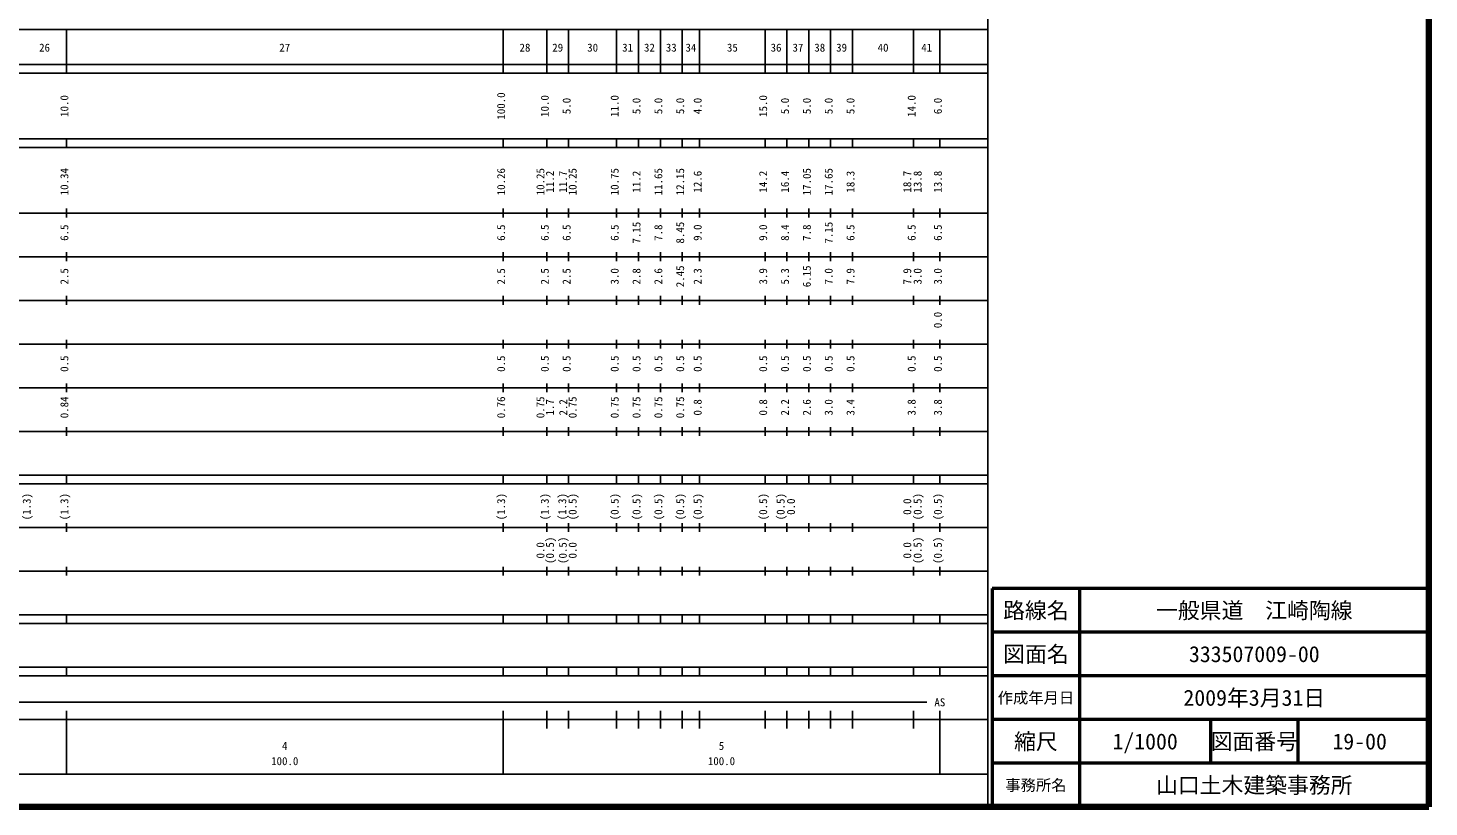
# Model space of a CAD drawing. Units: millimetres on the paper, enlarged 1000 times. Extents: x 40000 to 680000, y 20000 to 380000.
# Drawn here: x 359216 to 680000, y 20000 to 198357 of the extents above; entities that cross this region are included whole.
import ezdxf
from ezdxf.enums import TextEntityAlignment as Align

# ---------------------------------------------------------------- set-up
doc = ezdxf.new("R2010")
doc.units = ezdxf.units.MM
doc.header["$LTSCALE"] = 1000
for name, color, linetype, lineweight in [('M-TTL', 2, 'Continuous', 140), ('M-TTL-BAND', 7, 'Continuous', 25), ('M-TTL-FRAM', 2, 'Continuous', 50), ('M-TTL-LINE', 7, 'Continuous', 50)]:
    doc.layers.add(name, color=color, linetype=linetype, lineweight=lineweight)
doc.layers.add('M-TTL-TXT', color=7, linetype='Continuous')
doc.styles.add('ＭＳ ゴシック', font='')
doc.styles.get('ＭＳ ゴシック').set_extended_font_data('MS Gothic')

msp = doc.modelspace()

# ---------------------------------------------------------------- linework, layer by layer
at = {"layer": 'M-TTL'}
for p, q in [((680000, 20000), (680000, 380000)), ((40000, 20000), (680000, 20000))]:
    msp.add_line(p, q, dxfattribs=at)
at = {"layer": 'M-TTL-BAND'}
for p, q in [((579000, 20000), (579000, 370000)), ((68000, 198000), (579000, 198000)), ((368000, 188000), (368000, 198000)), ((468000, 188000), (468000, 198000)), ((478000, 188000), (478000, 198000)), ((483000, 188000), (483000, 198000)), ((494000, 188000), (494000, 198000)), ((499000, 188000), (499000, 198000)), ((504000, 188000), (504000, 198000)), ((509000, 188000), (509000, 198000)), ((513000, 188000), (513000, 198000)), ((528000, 188000), (528000, 198000)), ((533000, 188000), (533000, 198000)), ((538000, 188000), (538000, 198000)), ((543000, 188000), (543000, 198000)), ((548000, 188000), (548000, 198000)), ((562000, 188000), (562000, 198000)), ((568000, 188000), (568000, 198000)), ((40000, 190000), (579000, 190000)), ((40000, 188000), (579000, 188000)), ((40000, 173000), (579000, 173000)), ((40000, 171000), (579000, 171000)), ((368000, 171000), (368000, 173000)), ((468000, 171000), (468000, 173000)), ((478000, 171000), (478000, 173000)), ((483000, 171000), (483000, 173000)), ((494000, 171000), (494000, 173000)), ((499000, 171000), (499000, 173000)), ((504000, 171000), (504000, 173000)), ((509000, 171000), (509000, 173000)), ((513000, 171000), (513000, 173000)), ((528000, 171000), (528000, 173000)), ((533000, 171000), (533000, 173000)), ((538000, 171000), (538000, 173000)), ((543000, 171000), (543000, 173000)), ((548000, 171000), (548000, 173000)), ((562000, 171000), (562000, 173000)), ((568000, 171000), (568000, 173000)), ((40000, 156000), (579000, 156000)), ((368000, 155000), (368000, 157000)), ((468000, 155000), (468000, 157000)), ((478000, 155000), (478000, 157000)), ((483000, 155000), (483000, 157000)), ((494000, 155000), (494000, 157000)), ((499000, 155000), (499000, 157000)), ((504000, 155000), (504000, 157000)), ((509000, 155000), (509000, 157000)), ((513000, 155000), (513000, 157000)), ((528000, 155000), (528000, 157000)), ((533000, 155000), (533000, 157000)), ((538000, 155000), (538000, 157000)), ((543000, 155000), (543000, 157000)), ((548000, 155000), (548000, 157000)), ((562000, 155000), (562000, 157000)), ((568000, 155000), (568000, 157000)), ((46000, 146000), (579000, 146000)), ((368000, 145000), (368000, 147000)), ((468000, 145000), (468000, 147000)), ((478000, 145000), (478000, 147000)), ((483000, 145000), (483000, 147000)), ((494000, 145000), (494000, 147000)), ((499000, 145000), (499000, 147000)), ((504000, 145000), (504000, 147000)), ((509000, 145000), (509000, 147000)), ((513000, 145000), (513000, 147000)), ((528000, 145000), (528000, 147000)), ((533000, 145000), (533000, 147000)), ((538000, 145000), (538000, 147000)), ((543000, 145000), (543000, 147000)), ((548000, 145000), (548000, 147000)), ((562000, 145000), (562000, 147000)), ((568000, 145000), (568000, 147000)), ((52000, 136000), (579000, 136000)), ((368000, 135000), (368000, 137000)), ((468000, 135000), (468000, 137000)), ((478000, 135000), (478000, 137000)), ((483000, 135000), (483000, 137000)), ((494000, 135000), (494000, 137000)), ((499000, 135000), (499000, 137000)), ((504000, 135000), (504000, 137000)), ((509000, 135000), (509000, 137000)), ((513000, 135000), (513000, 137000)), ((528000, 135000), (528000, 137000)), ((533000, 135000), (533000, 137000)), ((538000, 135000), (538000, 137000)), ((543000, 135000), (543000, 137000)), ((548000, 135000), (548000, 137000)), ((562000, 135000), (562000, 137000)), ((568000, 135000), (568000, 137000)), ((46000, 126000), (579000, 126000)), ((368000, 125000), (368000, 127000)), ((468000, 125000), (468000, 127000)), ((478000, 125000), (478000, 127000)), ((483000, 125000), (483000, 127000)), ((494000, 125000), (494000, 127000)), ((499000, 125000), (499000, 127000)), ((504000, 125000), (504000, 127000)), ((509000, 125000), (509000, 127000)), ((513000, 125000), (513000, 127000)), ((528000, 125000), (528000, 127000)), ((533000, 125000), (533000, 127000)), ((538000, 125000), (538000, 127000)), ((543000, 125000), (543000, 127000)), ((548000, 125000), (548000, 127000)), ((562000, 125000), (562000, 127000)), ((568000, 125000), (568000, 127000)), ((52000, 116000), (579000, 116000)), ((368000, 115000), (368000, 117000)), ((468000, 115000), (468000, 117000)), ((478000, 115000), (478000, 117000)), ((483000, 115000), (483000, 117000)), ((494000, 115000), (494000, 117000)), ((499000, 115000), (499000, 117000)), ((504000, 115000), (504000, 117000)), ((509000, 115000), (509000, 117000)), ((513000, 115000), (513000, 117000)), ((528000, 115000), (528000, 117000)), ((533000, 115000), (533000, 117000)), ((538000, 115000), (538000, 117000)), ((543000, 115000), (543000, 117000)), ((548000, 115000), (548000, 117000)), ((562000, 115000), (562000, 117000)), ((568000, 115000), (568000, 117000)), ((46000, 106000), (579000, 106000)), ((368000, 105000), (368000, 107000)), ((468000, 105000), (468000, 107000)), ((478000, 105000), (478000, 107000)), ((483000, 105000), (483000, 107000)), ((494000, 105000), (494000, 107000)), ((499000, 105000), (499000, 107000)), ((504000, 105000), (504000, 107000)), ((509000, 105000), (509000, 107000)), ((513000, 105000), (513000, 107000)), ((528000, 105000), (528000, 107000)), ((533000, 105000), (533000, 107000)), ((538000, 105000), (538000, 107000)), ((543000, 105000), (543000, 107000)), ((548000, 105000), (548000, 107000)), ((562000, 105000), (562000, 107000)), ((568000, 105000), (568000, 107000)), ((40000, 96000), (579000, 96000)), ((40000, 94000), (579000, 94000)), ((368000, 94000), (368000, 96000)), ((468000, 94000), (468000, 96000)), ((478000, 94000), (478000, 96000)), ((483000, 94000), (483000, 96000)), ((494000, 94000), (494000, 96000)), ((499000, 94000), (499000, 96000)), ((504000, 94000), (504000, 96000)), ((509000, 94000), (509000, 96000)), ((513000, 94000), (513000, 96000)), ((528000, 94000), (528000, 96000)), ((533000, 94000), (533000, 96000)), ((538000, 94000), (538000, 96000)), ((543000, 94000), (543000, 96000)), ((548000, 94000), (548000, 96000)), ((562000, 94000), (562000, 96000)), ((568000, 94000), (568000, 96000)), ((49000, 84000), (579000, 84000)), ((368000, 83000), (368000, 85000)), ((468000, 83000), (468000, 85000)), ((478000, 83000), (478000, 85000)), ((483000, 83000), (483000, 85000)), ((494000, 83000), (494000, 85000)), ((499000, 83000), (499000, 85000)), ((504000, 83000), (504000, 85000)), ((509000, 83000), (509000, 85000)), ((513000, 83000), (513000, 85000)), ((528000, 83000), (528000, 85000)), ((533000, 83000), (533000, 85000)), ((538000, 83000), (538000, 85000)), ((543000, 83000), (543000, 85000)), ((548000, 83000), (548000, 85000)), ((562000, 83000), (562000, 85000)), ((568000, 83000), (568000, 85000)), ((40000, 74000), (579000, 74000)), ((368000, 73000), (368000, 75000)), ((468000, 73000), (468000, 75000)), ((478000, 73000), (478000, 75000)), ((483000, 73000), (483000, 75000)), ((494000, 73000), (494000, 75000)), ((499000, 73000), (499000, 75000)), ((504000, 73000), (504000, 75000)), ((509000, 73000), (509000, 75000)), ((513000, 73000), (513000, 75000)), ((528000, 73000), (528000, 75000)), ((533000, 73000), (533000, 75000)), ((538000, 73000), (538000, 75000)), ((543000, 73000), (543000, 75000)), ((548000, 73000), (548000, 75000)), ((562000, 73000), (562000, 75000)), ((568000, 73000), (568000, 75000)), ((40000, 64000), (579000, 64000)), ((40000, 62000), (579000, 62000)), ((368000, 62000), (368000, 64000)), ((468000, 62000), (468000, 64000)), ((478000, 62000), (478000, 64000)), ((483000, 62000), (483000, 64000)), ((494000, 62000), (494000, 64000)), ((499000, 62000), (499000, 64000)), ((504000, 62000), (504000, 64000)), ((509000, 62000), (509000, 64000)), ((513000, 62000), (513000, 64000)), ((528000, 62000), (528000, 64000)), ((533000, 62000), (533000, 64000)), ((538000, 62000), (538000, 64000)), ((543000, 62000), (543000, 64000)), ((548000, 62000), (548000, 64000)), ((562000, 62000), (562000, 64000)), ((568000, 62000), (568000, 64000)), ((40000, 52000), (579000, 52000)), ((368000, 50000), (368000, 52000)), ((468000, 50000), (468000, 52000)), ((478000, 50000), (478000, 52000)), ((483000, 50000), (483000, 52000)), ((494000, 50000), (494000, 52000)), ((499000, 50000), (499000, 52000)), ((504000, 50000), (504000, 52000)), ((509000, 50000), (509000, 52000)), ((513000, 50000), (513000, 52000)), ((528000, 50000), (528000, 52000)), ((533000, 50000), (533000, 52000)), ((538000, 50000), (538000, 52000)), ((543000, 50000), (543000, 52000)), ((548000, 50000), (548000, 52000)), ((562000, 50000), (562000, 52000)), ((568000, 50000), (568000, 52000)), ((40000, 50000), (579000, 50000)), ((71000, 44000), (565000, 44000)), ((368000, 27500), (368000, 42000)), ((468000, 27500), (468000, 42000)), ((478000, 38000), (478000, 42000)), ((483000, 38000), (483000, 42000)), ((494000, 38000), (494000, 42000)), ((499000, 38000), (499000, 42000)), ((504000, 38000), (504000, 42000)), ((509000, 38000), (509000, 42000)), ((513000, 38000), (513000, 42000)), ((528000, 38000), (528000, 42000)), ((533000, 38000), (533000, 42000)), ((538000, 38000), (538000, 42000)), ((543000, 38000), (543000, 42000)), ((548000, 38000), (548000, 42000)), ((562000, 38000), (562000, 42000)), ((568000, 27500), (568000, 42000)), ((40000, 40000), (579000, 40000)), ((68000, 27500), (579000, 27500))]:
    msp.add_line(p, q, dxfattribs=at)
at = {"layer": 'M-TTL-FRAM'}
for p, q in [((680000, 70000), (580000, 70000)), ((580000, 70000), (580000, 20000))]:
    msp.add_line(p, q, dxfattribs=at)
at = {"layer": 'M-TTL-LINE'}
for p, q in [((600000, 70000), (600000, 20000)), ((680000, 60000), (580000, 60000)), ((680000, 50000), (580000, 50000)), ((680000, 40000), (580000, 40000)), ((630000, 40000), (630000, 30000)), ((650000, 40000), (650000, 30000)), ((680000, 30000), (580000, 30000))]:
    msp.add_line(p, q, dxfattribs=at)

# ---------------------------------------------------------------- texts
at = {"layer": 'M-TTL-BAND', "style": 'ＭＳ ゴシック'}
for s, p in [('26', (363000, 192405)), ('27', (418000, 192405)), ('28', (473000, 192405)), ('29', (480500, 192405)), ('30', (488500, 192405)), ('31', (496500, 192405)), ('32', (501500, 192405)), ('33', (506500, 192405)), ('34', (511000, 192405)), ('35', (520500, 192405)), ('36', (530500, 192405)), ('37', (535500, 192405)), ('38', (540500, 192405)), ('39', (545500, 192405)), ('40', (555000, 192405)), ('41', (565000, 192405)), ('AS', (568000, 42500)), ('4', (418000, 32523)), ('5', (518000, 32523)), ('100.0', (418000, 29033)), ('100.0', (518000, 29033))]:
    msp.add_text(s, height=1833, dxfattribs=at).set_placement(p, align=Align.BOTTOM_CENTER)
for s, p in [('10.0', (369000, 180500)), ('100.0', (469000, 180500)), ('10.0', (479000, 180500)), ('11.0', (495000, 180500)), ('15.0', (529000, 180500)), ('14.0', (563000, 180500)), ('5.0', (484000, 180500)), ('5.0', (500000, 180500)), ('5.0', (505000, 180500)), ('5.0', (510000, 180500)), ('4.0', (514000, 180500)), ('5.0', (534000, 180500)), ('5.0', (539000, 180500)), ('5.0', (544000, 180500)), ('5.0', (549000, 180500)), ('6.0', (569000, 180500)), ('10.34', (369000, 163174)), ('10.26', (469000, 163174)), ('10.25', (478000, 163174)), ('11.2', (480194, 163174)), ('11.7', (483176, 163174)), ('10.25', (485370, 163174)), ('10.75', (495000, 163174)), ('11.2', (500000, 163174)), ('11.65', (505000, 163174)), ('12.15', (510000, 163174)), ('12.6', (514000, 163174)), ('14.2', (529000, 163174)), ('16.4', (534000, 163174)), ('17.05', (539000, 163174)), ('17.65', (544000, 163174)), ('18.3', (549000, 163174)), ('18.7', (562000, 163174)), ('13.8', (564370, 163174)), ('13.8', (569000, 163174)), ('6.5', (369000, 151500)), ('6.5', (469000, 151500)), ('6.5', (479000, 151500)), ('6.5', (484000, 151500)), ('6.5', (495000, 151500)), ('7.15', (500000, 151500)), ('7.8', (505000, 151500)), ('8.45', (510000, 151500)), ('9.0', (514000, 151500)), ('9.0', (529000, 151500)), ('8.4', (534000, 151500)), ('7.8', (539000, 151500)), ('7.15', (544000, 151500)), ('6.5', (549000, 151500)), ('6.5', (563000, 151500)), ('6.5', (569000, 151500)), ('2.5', (369000, 141500)), ('2.5', (469000, 141500)), ('2.5', (479000, 141500)), ('2.5', (484000, 141500)), ('3.0', (495000, 141500)), ('2.8', (500000, 141500)), ('2.6', (505000, 141500)), ('2.45', (510000, 141500)), ('2.3', (514000, 141500)), ('3.9', (529000, 141500)), ('5.3', (534000, 141500)), ('6.15', (539000, 141500)), ('7.0', (544000, 141500)), ('7.9', (549000, 141500)), ('7.9', (562000, 141500)), ('3.0', (564370, 141500)), ('3.0', (569000, 141500)), ('0.0', (569000, 131500)), ('0.5', (369000, 121500)), ('0.5', (469000, 121500)), ('0.5', (479000, 121500)), ('0.5', (484000, 121500)), ('0.5', (495000, 121500)), ('0.5', (500000, 121500)), ('0.5', (505000, 121500)), ('0.5', (510000, 121500)), ('0.5', (514000, 121500)), ('0.5', (529000, 121500)), ('0.5', (534000, 121500)), ('0.5', (539000, 121500)), ('0.5', (544000, 121500)), ('0.5', (549000, 121500)), ('0.5', (563000, 121500)), ('0.5', (569000, 121500)), ('0.84', (369000, 111500)), ('0.76', (469000, 111500)), ('0.75', (478000, 111500)), ('1.7', (480182, 111500)), ('2.2', (483219, 111500)), ('0.75', (485370, 111500)), ('0.75', (495000, 111500)), ('0.75', (500000, 111500)), ('0.75', (505000, 111500)), ('0.75', (510000, 111500)), ('0.8', (514000, 111500)), ('0.8', (529000, 111500)), ('2.2', (534000, 111500)), ('2.6', (539000, 111500)), ('3.0', (544000, 111500)), ('3.4', (549000, 111500)), ('3.8', (563000, 111500)), ('3.8', (569000, 111500)), ('(1.3)', (360370, 88764)), ('(1.3)', (369000, 88764)), ('(1.3)', (469000, 88764)), ('(1.3)', (479000, 88764)), ('(1.3)', (483000, 88764)), ('(0.5)', (485370, 88764)), ('(0.5)', (495000, 88764)), ('(0.5)', (500000, 88764)), ('(0.5)', (505000, 88764)), ('(0.5)', (510000, 88764)), ('(0.5)', (514000, 88764)), ('(0.5)', (529000, 88764)), ('(0.5)', (533000, 88764)), ('0.0', (535370, 88764)), ('0.0', (562000, 88764)), ('(0.5)', (564370, 88764)), ('(0.5)', (569000, 88764)), ('0.0', (478000, 78764)), ('(0.5)', (480182, 78764)), ('(0.5)', (483117, 78764)), ('0.0', (485370, 78764)), ('0.0', (562000, 78764)), ('(0.5)', (564370, 78764)), ('(0.5)', (569000, 78764))]:
    msp.add_text(s, height=1833, rotation=90, dxfattribs=at).set_placement(p, align=Align.BOTTOM_CENTER)
at = {"layer": 'M-TTL-TXT', "style": 'ＭＳ ゴシック'}
for s, height, p in [('路線名', 3666, (590000, 65000)), ('一般県道\u3000江崎陶線', 3666, (640000, 65000)), ('図面名', 3666, (590000, 55000)), ('333507009-00', 3666, (640000, 55000)), ('作成年月日', 2566, (590000, 45000)), ('2009年3月31日', 3666, (640000, 45000)), ('縮尺', 3666, (590000, 35000)), ('1/1000', 3666, (615000, 35000)), ('図面番号', 3666, (640000, 35000)), ('19-00', 3666, (664125, 35000)), ('事務所名', 2566, (590000, 25000)), ('山口土木建築事務所', 3666, (640000, 25000))]:
    msp.add_text(s, height=height, dxfattribs=at).set_placement(p, align=Align.MIDDLE_CENTER)

doc.saveas('drawing.dxf')
